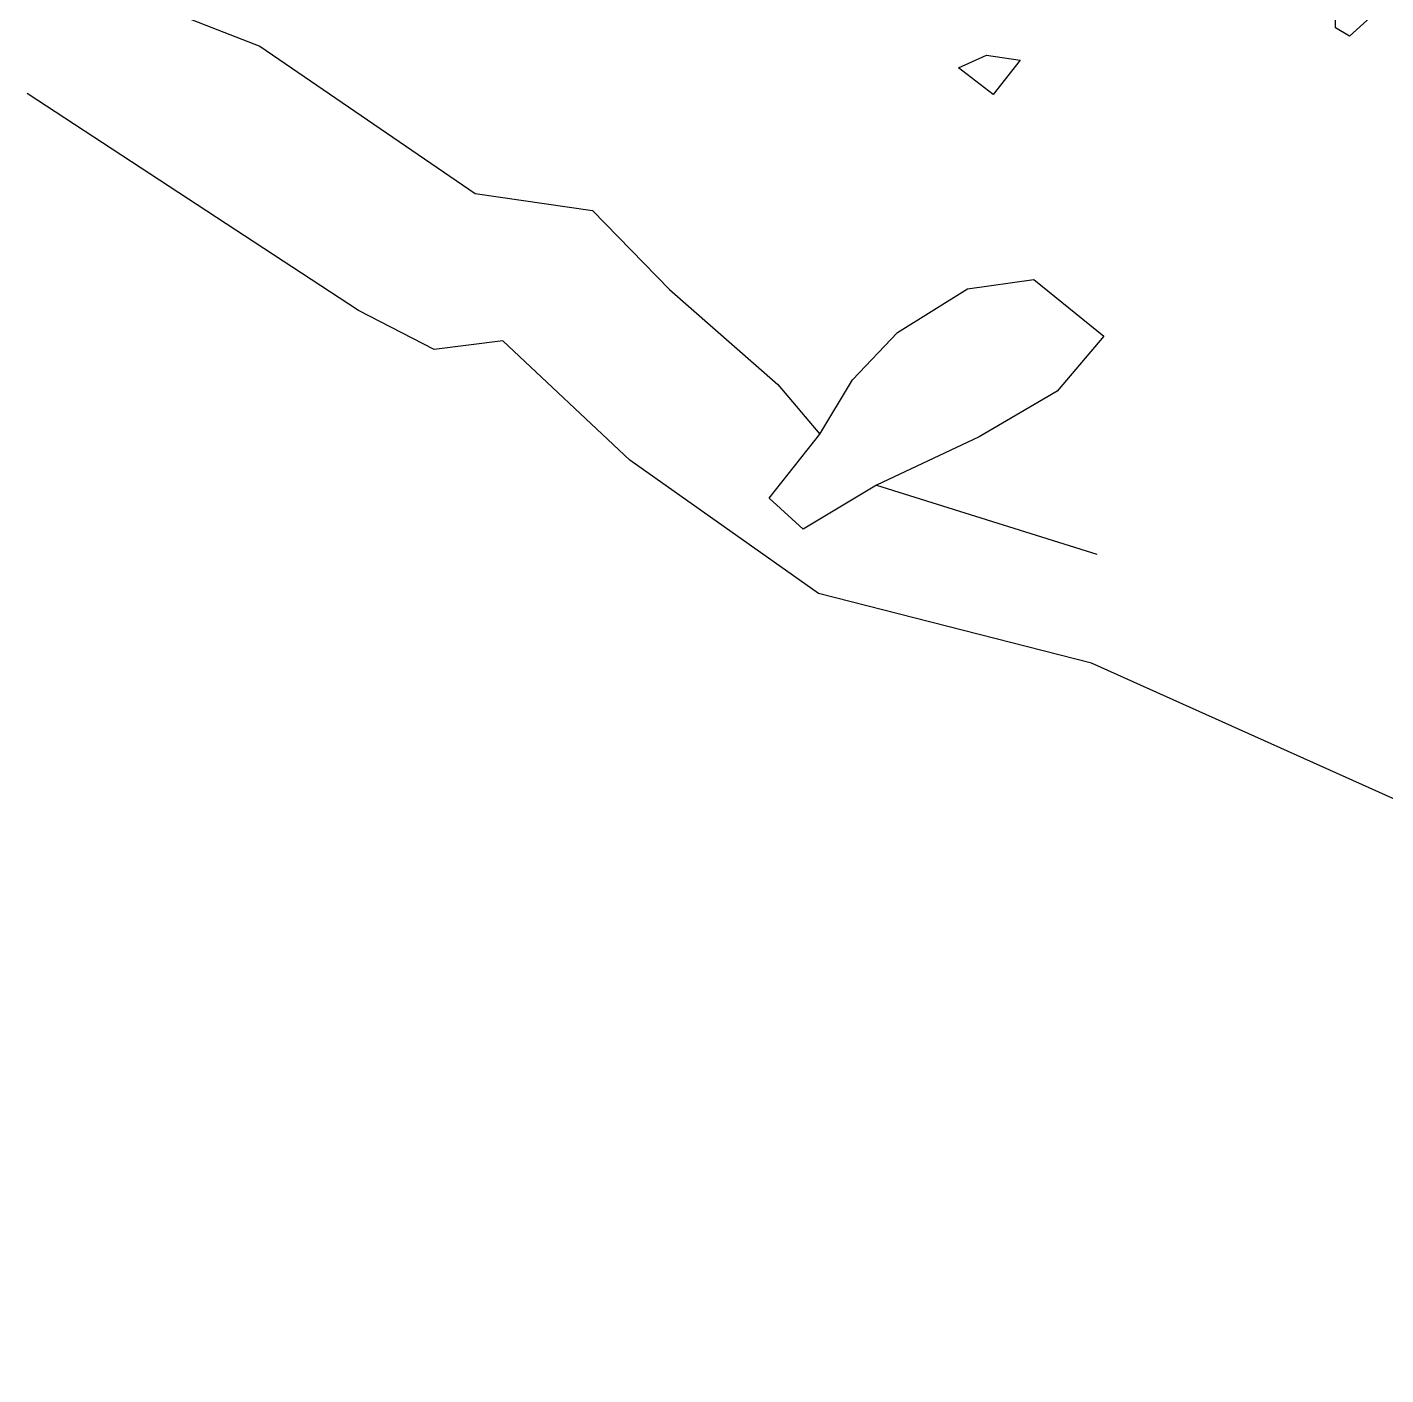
# Model space of a CAD drawing. Extents: x -203 to 57, y -1987 to -1480.
# Drawn here: x -197.5 to -74.5, y -1986.9 to -1864.9 of the extents above; entities that cross this region are included whole.
import ezdxf

# ---------------------------------------------------------------- set-up
doc = ezdxf.new("R2010")
doc.units = 0
doc.header["$LTSCALE"] = 25
doc.header["$MEASUREMENT"] = 0
doc.layers.add('BEFUND', color=1, linetype='CONTINUOUS')
doc.layers.add('STEINE', color=4, linetype='CONTINUOUS')

msp = doc.modelspace()

# ---------------------------------------------------------------- linework, layer by layer
at = {"layer": 'BEFUND'}
for points in [[(-197.44, -1858.39), (-176.48, -1866.58), (-156.98, -1879.91), (-146.37, -1881.44), (-139.4, -1888.59), (-129.57, -1897.2), (-125.77, -1901.71)], [(57.42, -1986.86), (44.66, -1984.52), (37.1, -1984.78), (19.94, -1974.75), (17.59, -1973.64), (13.33, -1974.75), (8.9, -1971.48), (3.79, -1972.26), (1.49, -1977.81), (-0.7, -1977.5), (-18.48, -1962.35), (-30.55, -1957.31), (-52.34, -1940.14), (-66.29, -1938.11), (-101.19, -1922.43), (-125.9, -1916.14), (-142.99, -1904.06), (-154.49, -1893.25), (-160.7, -1894.04), (-167.56, -1890.51), (-197.55, -1870.87)], [(-120.63, -1906.31), (-100.69, -1912.57)]]:
    msp.add_lwpolyline(points, dxfattribs=at)
at = {"layer": 'STEINE'}
for points in [[(-79.09, -1864.9), (-79.11, -1860.28), (-75.92, -1863.96), (-77.83, -1865.68), (-79.09, -1864.9)], [(-110.09, -1870.96), (-113.21, -1868.53), (-110.67, -1867.39), (-107.65, -1867.83), (-110.09, -1870.96)], [(-127.28, -1910.29), (-130.36, -1907.5), (-125.77, -1901.71), (-122.81, -1896.79), (-118.75, -1892.51), (-112.39, -1888.53), (-106.39, -1887.69), (-100.05, -1892.82), (-104.3, -1897.81), (-111.35, -1901.94), (-120.63, -1906.31), (-127.28, -1910.29)]]:
    msp.add_lwpolyline(points, dxfattribs=at)

doc.saveas('drawing.dxf')
